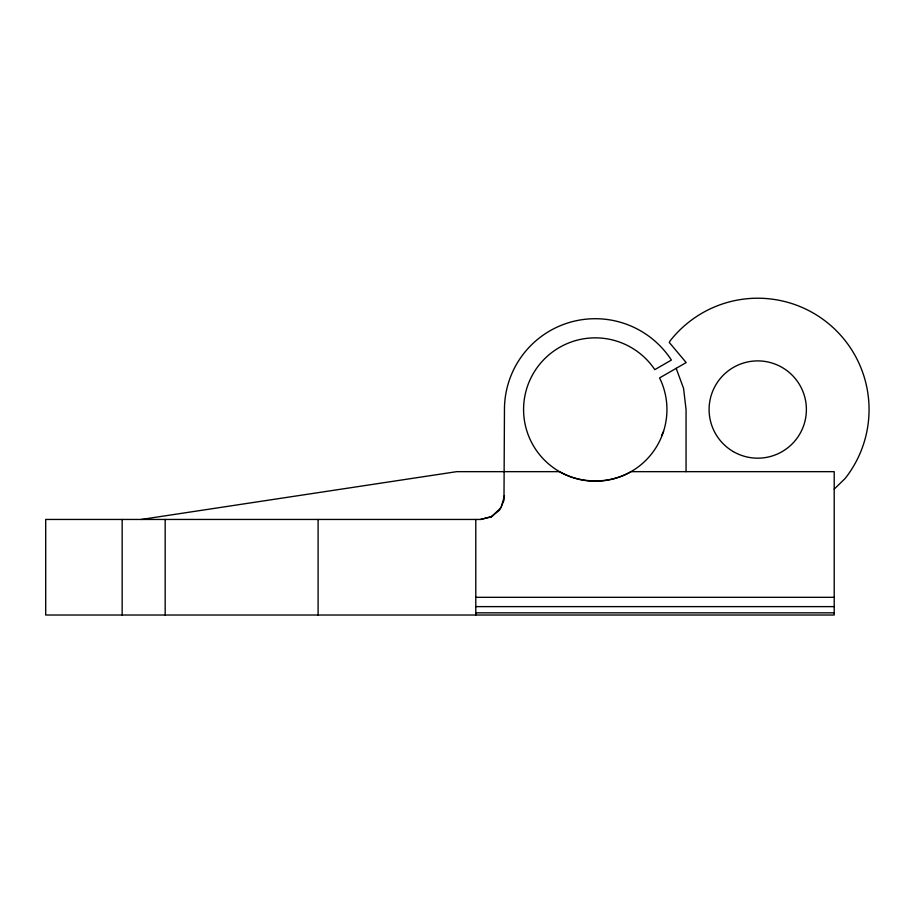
<?xml version="1.0" encoding="UTF-8"?>
<svg xmlns="http://www.w3.org/2000/svg" width="914" height="914" viewBox="0 0 914 914"><rect width="100%" height="100%" fill="white"/><g stroke="black" fill="none" stroke-linecap="round" stroke-linejoin="round"><path stroke-width="1.37" d="M834.208 489.127L845.107 478.513A111.325 111.325 0 0 0 826.724 322.162A111.325 111.325 0 0 0 670.373 340.556L669.254 342.43L686.174 362.572L659.588 377.916A71.68 71.68 0 0 1 593.666 481.198A71.68 71.68 0 0 1 532.405 375.083A71.68 71.68 0 0 1 654.812 369.633L671.402 360.059A90.794 90.794 0 0 0 504.459 409.541L503.98 500.335L499.478 510.161L491.104 517.004L480.57 519.449L45.7 519.449L45.7 615.019L834.208 615.019L834.208 471.658L631.026 471.658C609.341 484.134 581.213 483.929 559.505 471.658L456.68 471.658L141.282 519.449M663.438 431.682L663.541 431.145M501.615 506.173L504.459 495.548M661.496 435.75L662.947 432.699M491.104 517.004L501.26 507.499M480.57 519.449L492.52 516.25M475.794 597.322L834.208 597.322M475.794 606.622L834.208 606.622M475.794 612.837L834.208 612.837M676.177 368.342L683.558 388.347L686.06 409.541L686.06 471.658M475.794 519.449L475.794 615.019M318.095 519.449L318.095 615.019M165.171 519.449L165.171 615.019M122.156 519.449L122.156 615.019M733.302 451.596A48.648 48.648 0 0 0 806.388 409.678A48.648 48.648 0 0 0 733.542 367.337A48.648 48.648 0 0 0 733.302 451.596"/></g></svg>
